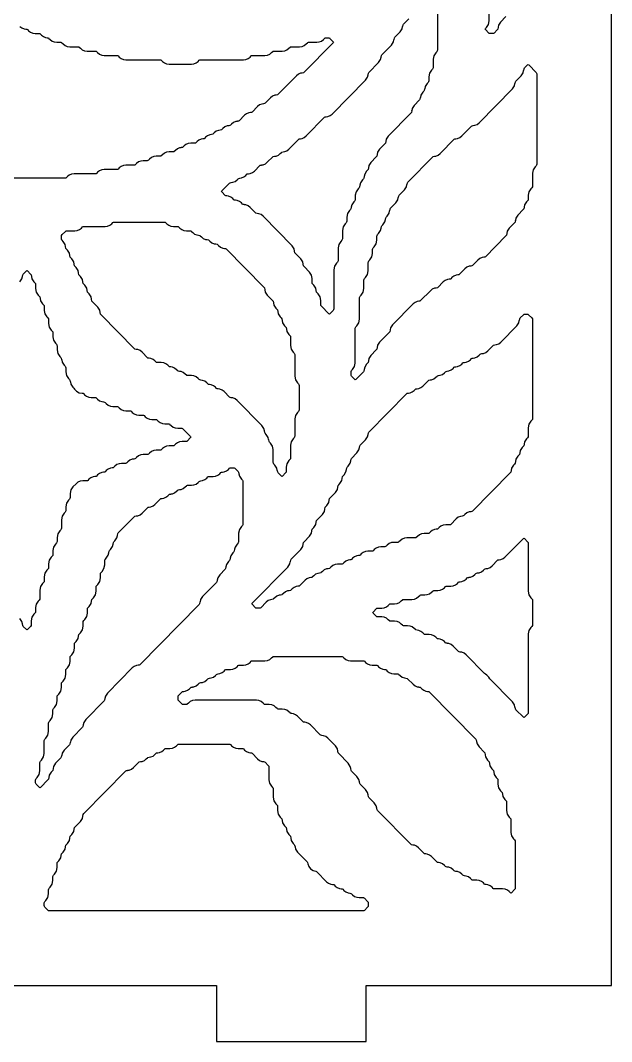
# Model space of a CAD drawing. Header units: millimetres. Extents: x 10 to 410, y 18 to 283.
# Drawn here: x 110.6 to 142.3, y 157 to 211.7 of the extents above; entities that cross this region are included whole.
import ezdxf

# ---------------------------------------------------------------- set-up
doc = ezdxf.new("R2010")
doc.units = ezdxf.units.MM
doc.layers.add('CUT', color=1, linetype='Continuous')

msp = doc.modelspace()

# ---------------------------------------------------------------- linework, layer by layer
at = {"layer": 'CUT'}
for points in [[(121.134, 157), (129.134, 157), (129.134, 160), (142.2679, 160), (142.2679, 280), (129.134, 280), (129.134, 283), (121.134, 283), (121.134, 280), (100.134, 280), (100.134, 283), (92.134, 283), (92.134, 280), (79, 280), (79, 160), (92.134, 160), (92.134, 157), (100.134, 157), (100.134, 160), (121.134, 160)], [(128.3586, 192.611), (128.3332, 192.6493), (128.3243, 192.6945), (128.3243, 192.8317), (128.3332, 192.8769), (128.3586, 192.9152), (128.4118, 192.9693), (128.5183, 193.1306), (128.5556, 193.3202), (128.5556, 195.1797), (128.5645, 195.2249), (128.5898, 195.2633), (128.6431, 195.3173), (128.7495, 195.4786), (128.7868, 195.6682), (128.7868, 196.8234), (128.7957, 196.8685), (128.8211, 196.9069), (128.8743, 196.9609), (128.9807, 197.1222), (129.0181, 197.3118), (129.0181, 197.7626), (129.027, 197.8077), (129.0523, 197.8461), (129.1056, 197.9002), (129.212, 198.0614), (129.2493, 198.251), (129.2493, 198.7018), (129.2582, 198.7469), (129.2835, 198.7853), (129.3368, 198.8394), (129.4432, 199.0006), (129.4806, 199.1902), (129.4806, 199.4062), (129.4895, 199.4513), (129.5148, 199.4897), (129.5681, 199.5438), (129.6745, 199.705), (129.7118, 199.8946), (129.7118, 200.1106), (129.7207, 200.1557), (129.746, 200.1941), (129.7993, 200.2482), (129.9057, 200.4094), (129.9301, 200.533), (129.9336, 200.5323), (129.952, 200.6253), (129.9773, 200.6637), (130.0306, 200.7178), (130.137, 200.879), (130.1613, 201.0026), (130.1649, 201.0019), (130.1832, 201.0949), (130.2085, 201.1333), (130.2618, 201.1874), (130.3682, 201.3486), (130.3926, 201.4722), (130.3961, 201.4715), (130.4144, 201.5645), (130.4398, 201.6029), (130.7243, 201.8918), (130.8307, 202.053), (130.8551, 202.1766), (130.8586, 202.1759), (130.8769, 202.2689), (130.9023, 202.3073), (131.1868, 202.5962), (131.2932, 202.7574), (131.3176, 202.881), (131.3211, 202.8803), (131.3394, 202.9733), (131.3648, 203.0117), (132.6948, 204.3622), (132.7198, 204.3816), (132.7839, 204.3901), (132.7837, 204.3916), (132.8706, 204.4031), (132.9921, 204.454), (133.0962, 204.5349), (133.851, 205.3014), (133.876, 205.3208), (133.9402, 205.3293), (133.94, 205.3308), (134.0268, 205.3423), (134.1484, 205.3932), (134.2524, 205.4741), (134.776, 206.0058), (134.801, 206.0252), (134.8651, 206.0337), (134.8649, 206.0352), (134.9518, 206.0467), (135.0734, 206.0976), (135.1774, 206.1785), (136.968, 207.9966), (137.0744, 208.1579), (137.0987, 208.2815), (137.1023, 208.2807), (137.1206, 208.3737), (137.1459, 208.4121), (137.4304, 208.701), (137.5369, 208.8623), (137.5612, 208.9859), (137.5648, 208.9852), (137.5831, 209.0781), (137.6084, 209.1165), (137.7776, 209.2883), (137.8055, 209.3088), (137.8333, 209.2883), (138.2337, 208.8817), (138.2591, 208.8433), (138.2679, 208.7982), (138.2679, 203.9649), (138.2591, 203.9198), (138.2337, 203.8814), (138.1805, 203.8273), (138.074, 203.666), (138.0367, 203.4765), (138.0367, 202.7909), (138.0278, 202.7458), (138.0025, 202.7074), (137.9492, 202.6533), (137.8428, 202.492), (137.8055, 202.3025), (137.8055, 202.0865), (137.7966, 202.0414), (137.7712, 202.003), (137.718, 201.9489), (137.6115, 201.7876), (137.5872, 201.664), (137.5836, 201.6647), (137.5653, 201.5718), (137.54, 201.5334), (137.2555, 201.2445), (137.149, 201.0832), (137.1247, 200.9596), (137.1211, 200.9603), (137.1028, 200.8674), (137.0775, 200.829), (136.793, 200.5401), (136.6866, 200.3788), (136.6622, 200.2552), (136.6586, 200.2559), (136.6403, 200.163), (136.615, 200.1246), (135.5162, 199.0089), (135.4912, 198.9895), (135.4271, 198.981), (135.4273, 198.9795), (135.3404, 198.968), (135.2189, 198.9171), (135.1148, 198.8362), (134.8225, 198.5393), (134.7975, 198.5199), (134.7334, 198.5114), (134.7336, 198.5099), (134.6467, 198.4984), (134.5251, 198.4475), (134.4211, 198.3666), (134.1287, 198.0697), (134.1038, 198.0503), (134.0396, 198.0418), (134.0398, 198.0403), (133.953, 198.0288), (133.8314, 197.9779), (133.7274, 197.897), (133.6662, 197.8349), (133.6413, 197.8155), (133.5771, 197.807), (133.5773, 197.8055), (133.4905, 197.794), (133.3689, 197.7431), (133.2649, 197.6622), (132.9725, 197.3653), (132.9475, 197.3459), (132.8834, 197.3374), (132.8836, 197.3359), (132.7967, 197.3244), (132.6752, 197.2735), (132.5711, 197.1926), (132.0475, 196.6609), (132.0225, 196.6415), (131.9584, 196.633), (131.9586, 196.6315), (131.8718, 196.6199), (131.7502, 196.5691), (131.6461, 196.4882), (130.5493, 195.3745), (130.4429, 195.2132), (130.4186, 195.0896), (130.415, 195.0903), (130.3967, 194.9974), (130.3713, 194.959), (129.8556, 194.4353), (129.7492, 194.274), (129.7248, 194.1504), (129.7212, 194.1511), (129.7029, 194.0581), (129.6776, 194.0198), (129.3931, 193.7309), (129.2867, 193.5696), (129.2623, 193.446), (129.2588, 193.4467), (129.2404, 193.3537), (129.2151, 193.3154), (129.1618, 193.2613), (129.0554, 193.1), (129.0311, 192.9764), (129.0275, 192.9771), (129.0092, 192.8841), (128.9839, 192.8458), (128.5835, 192.4392), (128.5556, 192.4187), (128.5277, 192.4392)], [(112.9183, 199.8357), (112.865, 199.8898), (112.8397, 199.9282), (112.8308, 199.9733), (112.8308, 200.1106), (112.8397, 200.1557), (112.865, 200.1941), (113.0388, 200.3706), (113.0638, 200.39), (113.0952, 200.3941), (113.5465, 200.3941), (113.6771, 200.4115), (113.7987, 200.4624), (113.9027, 200.5433), (113.9638, 200.6054), (113.9888, 200.6248), (114.0201, 200.6289), (115.1652, 200.6289), (115.2958, 200.6463), (115.4174, 200.6972), (115.5214, 200.7781), (115.5826, 200.8402), (115.6075, 200.8596), (115.6389, 200.8637), (118.3476, 200.8637), (118.379, 200.8596), (118.404, 200.8402), (118.4651, 200.7781), (118.5691, 200.6972), (118.6907, 200.6463), (118.8213, 200.6289), (119.0414, 200.6289), (119.0727, 200.6248), (119.0977, 200.6054), (119.1588, 200.5433), (119.2629, 200.4624), (119.3844, 200.4115), (119.5151, 200.3941), (119.7351, 200.3941), (119.7665, 200.39), (119.7914, 200.3706), (119.8526, 200.3085), (119.9566, 200.2276), (120.0782, 200.1767), (120.165, 200.1652), (120.1648, 200.1637), (120.229, 200.1552), (120.2539, 200.1358), (120.3151, 200.0737), (120.4191, 199.9928), (120.5407, 199.9419), (120.6275, 199.9304), (120.6273, 199.9289), (120.6915, 199.9204), (120.7164, 199.901), (120.7776, 199.8389), (120.8816, 199.758), (121.0032, 199.7071), (121.09, 199.6955), (121.0898, 199.6941), (121.154, 199.6856), (121.1789, 199.6662), (121.24, 199.6041), (121.3441, 199.5232), (121.4657, 199.4723), (121.5525, 199.4607), (121.5523, 199.4593), (121.6164, 199.4508), (121.6414, 199.4314), (123.6652, 197.3765), (123.6905, 197.3381), (123.7088, 197.2451), (123.7124, 197.2458), (123.7367, 197.1222), (123.8432, 196.9609), (124.1277, 196.6721), (124.153, 196.6337), (124.1713, 196.5407), (124.1749, 196.5414), (124.1992, 196.4178), (124.3057, 196.2565), (124.3589, 196.2025), (124.3843, 196.1641), (124.4026, 196.0711), (124.4061, 196.0718), (124.4305, 195.9482), (124.5369, 195.7869), (124.5902, 195.7329), (124.6155, 195.6945), (124.6338, 195.6015), (124.6374, 195.6022), (124.6617, 195.4786), (124.7682, 195.3173), (124.8214, 195.2633), (124.8468, 195.2249), (124.8651, 195.1319), (124.8686, 195.1326), (124.893, 195.009), (124.9994, 194.8477), (125.0527, 194.7937), (125.078, 194.7553), (125.0869, 194.7101), (125.0869, 194.2594), (125.1242, 194.0698), (125.2307, 193.9085), (125.2839, 193.8545), (125.3093, 193.8161), (125.3181, 193.7709), (125.3181, 192.6158), (125.3555, 192.4262), (125.4619, 192.2649), (125.5152, 192.2108), (125.5405, 192.1725), (125.5494, 192.1273), (125.5494, 190.8161), (125.5405, 190.7709), (125.5152, 190.7326), (125.4619, 190.6785), (125.3555, 190.5172), (125.3181, 190.3276), (125.3181, 189.4073), (125.3093, 189.3621), (125.2839, 189.3237), (125.2307, 189.2697), (125.1242, 189.1084), (125.0869, 188.9188), (125.0869, 188.2333), (125.078, 188.1881), (125.0527, 188.1497), (124.9994, 188.0957), (124.893, 187.9344), (124.8556, 187.7448), (124.8556, 187.5288), (124.8468, 187.4837), (124.8214, 187.4453), (124.6523, 187.2736), (124.6244, 187.2531), (124.5965, 187.2736), (124.4274, 187.4453), (124.402, 187.4837), (124.3837, 187.5767), (124.3802, 187.576), (124.3558, 187.6996), (124.2494, 187.8609), (124.1961, 187.9149), (124.1708, 187.9533), (124.1619, 187.9985), (124.1619, 188.684), (124.1246, 188.8736), (124.0181, 189.0349), (123.9649, 189.0889), (123.9395, 189.1273), (123.9212, 189.2203), (123.9177, 189.2196), (123.8933, 189.3432), (123.7869, 189.5045), (123.7336, 189.5585), (123.7083, 189.5969), (123.69, 189.6899), (123.6864, 189.6892), (123.6621, 189.8128), (123.5556, 189.9741), (122.2276, 191.3225), (122.1235, 191.4034), (122.002, 191.4543), (121.9151, 191.4659), (121.9153, 191.4673), (121.8512, 191.4759), (121.8262, 191.4953), (121.5338, 191.7921), (121.4298, 191.873), (121.3082, 191.9239), (121.2214, 191.9355), (121.2216, 191.9369), (121.1574, 191.9455), (121.1325, 191.9649), (121.0713, 192.0269), (120.9673, 192.1078), (120.8457, 192.1587), (120.7589, 192.1703), (120.7591, 192.1717), (120.6949, 192.1803), (120.67, 192.1997), (120.6089, 192.2617), (120.5048, 192.3426), (120.3833, 192.3935), (120.2964, 192.4051), (120.2966, 192.4065), (120.2325, 192.4151), (120.2075, 192.4345), (120.1464, 192.4965), (120.0423, 192.5774), (119.9208, 192.6283), (119.7901, 192.6457), (119.5701, 192.6457), (119.5387, 192.6499), (119.5138, 192.6693), (119.4526, 192.7314), (119.3486, 192.8122), (119.227, 192.8631), (119.1402, 192.8747), (119.1404, 192.8761), (119.0762, 192.8847), (119.0513, 192.9041), (118.9901, 192.9662), (118.8861, 193.047), (118.7645, 193.0979), (118.6777, 193.1095), (118.6779, 193.1109), (118.6137, 193.1195), (118.5888, 193.1389), (118.5276, 193.201), (118.4236, 193.2818), (118.302, 193.3327), (118.1714, 193.3501), (117.9513, 193.3501), (117.92, 193.3543), (117.895, 193.3737), (117.8339, 193.4358), (117.7299, 193.5166), (117.6083, 193.5675), (117.5214, 193.5791), (117.5216, 193.5805), (117.4575, 193.5891), (117.4325, 193.6085), (117.1402, 193.9054), (117.0361, 193.9862), (116.9146, 194.0371), (116.8277, 194.0487), (116.8279, 194.0501), (116.7638, 194.0587), (116.7388, 194.0781), (114.9463, 195.8982), (114.9209, 195.9366), (114.9026, 196.0295), (114.899, 196.0288), (114.8747, 196.1524), (114.7683, 196.3137), (114.4838, 196.6026), (114.4584, 196.641), (114.4401, 196.7339), (114.4366, 196.7332), (114.4122, 196.8568), (114.3058, 197.0181), (114.2525, 197.0722), (114.2272, 197.1106), (114.2089, 197.2035), (114.2053, 197.2028), (114.181, 197.3264), (114.0745, 197.4877), (114.0213, 197.5418), (113.9959, 197.5802), (113.9776, 197.6731), (113.9741, 197.6724), (113.9497, 197.796), (113.8433, 197.9573), (113.79, 198.0114), (113.7647, 198.0498), (113.7464, 198.1427), (113.7428, 198.142), (113.7185, 198.2656), (113.612, 198.4269), (113.5588, 198.481), (113.5334, 198.5194), (113.5151, 198.6123), (113.5116, 198.6116), (113.4872, 198.7352), (113.3808, 198.8965), (113.3275, 198.9506), (113.3022, 198.989), (113.2839, 199.0819), (113.2803, 199.0812), (113.256, 199.2048), (113.1496, 199.3661), (113.0963, 199.4202), (113.071, 199.4586), (113.0526, 199.5515), (113.0491, 199.5508), (113.0247, 199.6744)], [(124.9431, 182.4033), (125.0496, 182.5646), (125.0739, 182.6882), (125.0775, 182.6875), (125.0958, 182.7804), (125.1211, 182.8188), (125.6369, 183.3425), (125.7433, 183.5038), (125.7676, 183.6274), (125.7712, 183.6267), (125.7895, 183.7196), (125.8148, 183.758), (126.0994, 184.0469), (126.2058, 184.2082), (126.2301, 184.3318), (126.2337, 184.3311), (126.252, 184.424), (126.2773, 184.4624), (126.3306, 184.5165), (126.437, 184.6778), (126.4614, 184.8014), (126.4649, 184.8007), (126.4833, 184.8936), (126.5086, 184.932), (126.7931, 185.2209), (126.8995, 185.3822), (126.9239, 185.5058), (126.9274, 185.5051), (126.9457, 185.598), (126.9711, 185.6364), (127.0243, 185.6905), (127.1308, 185.8518), (127.1551, 185.9754), (127.1587, 185.9747), (127.177, 186.0676), (127.2023, 186.106), (127.4868, 186.3949), (127.5933, 186.5562), (127.6176, 186.6798), (127.6212, 186.6791), (127.6395, 186.772), (127.6648, 186.8104), (127.7181, 186.8645), (127.8245, 187.0258), (127.8489, 187.1494), (127.8524, 187.1487), (127.8707, 187.2416), (127.8961, 187.28), (127.9493, 187.3341), (128.0558, 187.4954), (128.0801, 187.619), (128.0837, 187.6183), (128.102, 187.7112), (128.1273, 187.7496), (128.1806, 187.8037), (128.287, 187.965), (128.3113, 188.0886), (128.3149, 188.0879), (128.3332, 188.1808), (128.3586, 188.2192), (128.6431, 188.5081), (128.7495, 188.6694), (128.7738, 188.793), (128.7774, 188.7923), (128.7957, 188.8852), (128.8211, 188.9236), (129.1056, 189.2125), (129.212, 189.3738), (129.2363, 189.4974), (129.2399, 189.4967), (129.2582, 189.5897), (129.2835, 189.628), (131.3073, 191.6829), (131.3323, 191.7023), (131.3964, 191.7109), (131.3962, 191.7123), (131.4831, 191.7239), (131.6047, 191.7748), (131.7087, 191.8557), (131.7698, 191.9177), (131.7948, 191.9371), (131.8589, 191.9457), (131.8587, 191.9471), (131.9456, 191.9587), (132.0671, 192.0096), (132.1712, 192.0905), (132.4636, 192.3873), (132.4885, 192.4067), (132.5527, 192.4153), (132.5525, 192.4167), (132.6393, 192.4283), (132.7609, 192.4792), (132.8649, 192.5601), (132.9261, 192.6221), (132.951, 192.6415), (133.0152, 192.6501), (133.015, 192.6515), (133.1018, 192.6631), (133.2234, 192.714), (133.3274, 192.7949), (133.3885, 192.8569), (133.4135, 192.8763), (133.4777, 192.8849), (133.4775, 192.8863), (133.5643, 192.8979), (133.6859, 192.9488), (133.7899, 193.0297), (133.851, 193.0917), (133.876, 193.1111), (133.9402, 193.1197), (133.94, 193.1211), (134.0268, 193.1327), (134.1484, 193.1836), (134.2524, 193.2645), (134.3135, 193.3265), (134.3385, 193.3459), (134.4026, 193.3545), (134.4025, 193.3559), (134.4893, 193.3675), (134.6109, 193.4184), (134.7149, 193.4993), (134.776, 193.5613), (134.801, 193.5807), (134.8651, 193.5893), (134.8649, 193.5907), (134.9518, 193.6023), (135.0734, 193.6532), (135.1774, 193.7341), (135.2385, 193.7961), (135.2635, 193.8155), (135.3276, 193.8241), (135.3274, 193.8255), (135.4143, 193.8371), (135.5358, 193.888), (135.6399, 193.9689), (135.9323, 194.2657), (135.9572, 194.2851), (136.0214, 194.2937), (136.0212, 194.2951), (136.108, 194.3067), (136.2296, 194.3576), (136.3336, 194.4385), (137.1992, 195.3173), (137.3056, 195.4786), (137.33, 195.6022), (137.3335, 195.6015), (137.3518, 195.6945), (137.3772, 195.7329), (137.551, 195.9093), (137.576, 195.9287), (137.6073, 195.9329), (137.7724, 195.9329), (137.8037, 195.9287), (137.8287, 195.9093), (138.0025, 195.7329), (138.0278, 195.6945), (138.0367, 195.6493), (138.0367, 190.3465), (138.0278, 190.3013), (138.0025, 190.263), (137.9492, 190.2089), (137.8428, 190.0476), (137.8055, 189.858), (137.8055, 189.4073), (137.7966, 189.3621), (137.7712, 189.3237), (137.718, 189.2697), (137.6115, 189.1084), (137.5872, 188.9848), (137.5836, 188.9855), (137.5653, 188.8925), (137.54, 188.8541), (137.4867, 188.8001), (137.3803, 188.6388), (137.356, 188.5152), (137.3524, 188.5159), (137.3341, 188.4229), (137.3087, 188.3845), (137.2555, 188.3305), (137.149, 188.1692), (137.1247, 188.0456), (137.1211, 188.0463), (137.1028, 187.9533), (137.0775, 187.9149), (137.0242, 187.8609), (136.9178, 187.6996), (136.8935, 187.576), (136.8899, 187.5767), (136.8716, 187.4837), (136.8463, 187.4453), (134.8225, 185.3905), (134.7975, 185.371), (134.7334, 185.3625), (134.7336, 185.3611), (134.6467, 185.3495), (134.5251, 185.2986), (134.4211, 185.2177), (134.36, 185.1557), (134.335, 185.1362), (134.2709, 185.1277), (134.2711, 185.1263), (134.1842, 185.1147), (134.0627, 185.0638), (133.9586, 184.9829), (133.6662, 184.6861), (133.6413, 184.6666), (133.6099, 184.6625), (133.3899, 184.6625), (133.2592, 184.6451), (133.1377, 184.5942), (133.0336, 184.5133), (132.9725, 184.4512), (132.9475, 184.4318), (132.8834, 184.4233), (132.8836, 184.4219), (132.7967, 184.4103), (132.6752, 184.3594), (132.5711, 184.2785), (132.51, 184.2164), (132.485, 184.197), (132.4537, 184.1929), (132.2336, 184.1929), (132.103, 184.1755), (131.9814, 184.1246), (131.8774, 184.0437), (131.8163, 183.9816), (131.7913, 183.9622), (131.76, 183.9581), (131.3086, 183.9581), (131.178, 183.9407), (131.0564, 183.8898), (130.9524, 183.8089), (130.8913, 183.7468), (130.8663, 183.7274), (130.835, 183.7233), (130.6149, 183.7233), (130.4843, 183.7059), (130.3627, 183.655), (130.2587, 183.5741), (130.1975, 183.512), (130.1726, 183.4926), (130.1412, 183.4885), (129.9212, 183.4885), (129.7905, 183.4711), (129.669, 183.4202), (129.5649, 183.3393), (129.5038, 183.2772), (129.4788, 183.2578), (129.4475, 183.2537), (129.2274, 183.2537), (129.0968, 183.2363), (128.9752, 183.1854), (128.8712, 183.1045), (128.8101, 183.0424), (128.7851, 183.023), (128.7209, 183.0145), (128.7211, 183.013), (128.6343, 183.0015), (128.5127, 182.9506), (128.4087, 182.8697), (128.3476, 182.8076), (128.3226, 182.7882), (128.2585, 182.7797), (128.2586, 182.7782), (128.1718, 182.7667), (128.0502, 182.7158), (127.9462, 182.6349), (127.8851, 182.5728), (127.8601, 182.5534), (127.8288, 182.5493), (127.6087, 182.5493), (127.4781, 182.5319), (127.3565, 182.481), (127.2525, 182.4001), (127.1913, 182.338), (127.1664, 182.3186), (127.1022, 182.3101), (127.1024, 182.3086), (127.0156, 182.2971), (126.894, 182.2462), (126.79, 182.1653), (126.7288, 182.1032), (126.7039, 182.0838), (126.6397, 182.0753), (126.6399, 182.0738), (126.5531, 182.0623), (126.4315, 182.0114), (126.3275, 181.9305), (126.2663, 181.8684), (126.2414, 181.849), (126.1772, 181.8405), (126.1774, 181.839), (126.0906, 181.8275), (125.969, 181.7766), (125.865, 181.6957), (125.5726, 181.3988), (125.5476, 181.3794), (125.4835, 181.3709), (125.4837, 181.3694), (125.3968, 181.3579), (125.2753, 181.307), (125.1712, 181.2261), (125.1101, 181.164), (125.0851, 181.1446), (125.021, 181.1361), (125.0212, 181.1346), (124.9344, 181.1231), (124.8128, 181.0722), (124.7087, 180.9913), (124.6476, 180.9292), (124.6227, 180.9098), (124.5585, 180.9013), (124.5587, 180.8998), (124.4719, 180.8883), (124.3503, 180.8374), (124.2463, 180.7565), (124.1851, 180.6944), (124.1602, 180.675), (124.096, 180.6665), (124.0962, 180.665), (124.0094, 180.6535), (123.8878, 180.6026), (123.7838, 180.5217), (123.4914, 180.2248), (123.4664, 180.2054), (123.4351, 180.2013), (123.27, 180.2013), (123.2387, 180.2054), (123.2137, 180.2248), (123.033, 180.4083), (123.0131, 180.4361), (123.033, 180.4638)], [(111.4776, 170.7745), (111.4522, 170.8129), (111.4433, 170.858), (111.4433, 170.9953), (111.4522, 171.0404), (111.4776, 171.0788), (111.5308, 171.1329), (111.6373, 171.2941), (111.6746, 171.4837), (111.6746, 171.9345), (111.6835, 171.9796), (111.7088, 172.018), (111.7621, 172.0721), (111.8685, 172.2333), (111.9058, 172.4229), (111.9058, 173.1085), (111.9147, 173.1536), (111.94, 173.192), (111.9933, 173.2461), (112.0997, 173.4073), (112.1371, 173.5969), (112.1371, 174.0477), (112.146, 174.0928), (112.1713, 174.1312), (112.2246, 174.1853), (112.331, 174.3465), (112.3683, 174.5361), (112.3683, 174.7521), (112.3772, 174.7972), (112.4025, 174.8356), (112.4558, 174.8897), (112.5622, 175.0509), (112.5996, 175.2405), (112.5996, 175.4565), (112.6085, 175.5016), (112.6338, 175.54), (112.6871, 175.5941), (112.7935, 175.7553), (112.8308, 175.9449), (112.8308, 176.1609), (112.8397, 176.206), (112.865, 176.2444), (112.9183, 176.2985), (113.0247, 176.4597), (113.0621, 176.6493), (113.0621, 176.8653), (113.071, 176.9104), (113.0963, 176.9488), (113.1496, 177.0029), (113.256, 177.1641), (113.2933, 177.3537), (113.2933, 177.5697), (113.3022, 177.6148), (113.3275, 177.6532), (113.3808, 177.7073), (113.4872, 177.8685), (113.5246, 178.0581), (113.5246, 178.2741), (113.5334, 178.3192), (113.5588, 178.3576), (113.612, 178.4117), (113.7185, 178.5729), (113.7428, 178.6965), (113.7464, 178.6958), (113.7647, 178.7888), (113.79, 178.8272), (113.8433, 178.8813), (113.9497, 179.0426), (113.9871, 179.2321), (113.9871, 179.4481), (113.9959, 179.4932), (114.0213, 179.5316), (114.0745, 179.5857), (114.181, 179.747), (114.2183, 179.9365), (114.2183, 180.1525), (114.2272, 180.1976), (114.2525, 180.236), (114.3058, 180.2901), (114.4122, 180.4514), (114.4366, 180.575), (114.4401, 180.5742), (114.4584, 180.6672), (114.4838, 180.7056), (114.537, 180.7597), (114.6435, 180.921), (114.6808, 181.1105), (114.6808, 181.3265), (114.6897, 181.3716), (114.715, 181.41), (114.7683, 181.4641), (114.8747, 181.6254), (114.912, 181.8149), (114.912, 182.0309), (114.9209, 182.076), (114.9463, 182.1144), (114.9995, 182.1685), (115.106, 182.3298), (115.1433, 182.5193), (115.1433, 182.7353), (115.1522, 182.7804), (115.1775, 182.8188), (115.2308, 182.8729), (115.3372, 183.0342), (115.3615, 183.1578), (115.3651, 183.1571), (115.3834, 183.25), (115.4087, 183.2884), (115.462, 183.3425), (115.5684, 183.5038), (115.5928, 183.6274), (115.5964, 183.6267), (115.6147, 183.7196), (115.64, 183.758), (115.6933, 183.8121), (115.7997, 183.9734), (115.824, 184.097), (115.8276, 184.0963), (115.8459, 184.1892), (115.8712, 184.2276), (116.7388, 185.1085), (116.7638, 185.1279), (116.8279, 185.1364), (116.8277, 185.1379), (116.9146, 185.1494), (117.0361, 185.2003), (117.1402, 185.2812), (117.4325, 185.5781), (117.4575, 185.5975), (117.5216, 185.606), (117.5214, 185.6075), (117.6083, 185.619), (117.7299, 185.6699), (117.8339, 185.7508), (118.1263, 186.0477), (118.1512, 186.0671), (118.2154, 186.0756), (118.2152, 186.0771), (118.302, 186.0886), (118.4236, 186.1395), (118.5276, 186.2204), (118.5888, 186.2825), (118.6137, 186.3019), (118.6779, 186.3104), (118.6777, 186.3119), (118.7645, 186.3234), (118.8861, 186.3743), (118.9901, 186.4552), (119.0513, 186.5173), (119.0762, 186.5367), (119.1404, 186.5452), (119.1402, 186.5467), (119.227, 186.5582), (119.3486, 186.6091), (119.4526, 186.69), (119.5138, 186.7521), (119.5387, 186.7715), (119.5701, 186.7757), (119.7901, 186.7757), (119.9208, 186.793), (120.0423, 186.8439), (120.1464, 186.9248), (120.2075, 186.9869), (120.2325, 187.0063), (120.2966, 187.0148), (120.2964, 187.0163), (120.3833, 187.0278), (120.5048, 187.0787), (120.6089, 187.1596), (120.67, 187.2217), (120.6949, 187.2411), (120.7263, 187.2453), (120.9464, 187.2453), (121.077, 187.2627), (121.1986, 187.3135), (121.3026, 187.3944), (121.3637, 187.4565), (121.3887, 187.4759), (121.4528, 187.4844), (121.4526, 187.4859), (121.5395, 187.4975), (121.661, 187.5483), (121.7651, 187.6292), (121.8262, 187.6913), (121.8512, 187.7107), (121.8825, 187.7149), (122.0476, 187.7149), (122.0789, 187.7107), (122.1039, 187.6913), (122.2777, 187.5148), (122.303, 187.4764), (122.3214, 187.3835), (122.3249, 187.3842), (122.3493, 187.2606), (122.4557, 187.0993), (122.509, 187.0452), (122.5343, 187.0068), (122.5432, 186.9617), (122.5432, 184.7112), (122.5343, 184.6661), (122.509, 184.6277), (122.4557, 184.5736), (122.3493, 184.4124), (122.3119, 184.2228), (122.3119, 183.772), (122.303, 183.7269), (122.2777, 183.6885), (122.2244, 183.6344), (122.118, 183.4732), (122.0937, 183.3496), (122.0901, 183.3503), (122.0718, 183.2573), (122.0465, 183.2189), (121.9932, 183.1648), (121.8868, 183.0036), (121.8624, 182.88), (121.8589, 182.8807), (121.8406, 182.7877), (121.8152, 182.7493), (121.762, 182.6952), (121.6555, 182.534), (121.6312, 182.4104), (121.6276, 182.4111), (121.6093, 182.3181), (121.584, 182.2797), (121.2995, 181.9908), (121.193, 181.8296), (121.1687, 181.706), (121.1651, 181.7067), (121.1468, 181.6137), (121.1215, 181.5753), (120.3745, 180.8168), (120.268, 180.6556), (120.2437, 180.532), (120.2401, 180.5327), (120.2218, 180.4397), (120.1965, 180.4013), (117.0165, 177.1724), (116.9915, 177.153), (116.9274, 177.1445), (116.9276, 177.143), (116.8407, 177.1315), (116.7192, 177.0806), (116.6151, 176.9997), (115.287, 175.6512), (115.1806, 175.4899), (115.1563, 175.3663), (115.1527, 175.3671), (115.1344, 175.2741), (115.1091, 175.2357), (114.1308, 174.2424), (114.0244, 174.0811), (114, 173.9575), (113.9965, 173.9582), (113.9782, 173.8653), (113.9528, 173.8269), (113.4371, 173.3032), (113.3306, 173.1419), (113.3063, 173.0183), (113.3027, 173.019), (113.2844, 172.9261), (113.2591, 172.8877), (112.9746, 172.5988), (112.8682, 172.4375), (112.8438, 172.3139), (112.8402, 172.3146), (112.8219, 172.2217), (112.7966, 172.1833), (112.5121, 171.8944), (112.4057, 171.7331), (112.3813, 171.6095), (112.3777, 171.6102), (112.3594, 171.5173), (112.3341, 171.4789), (112.2808, 171.4248), (112.1744, 171.2635), (112.1501, 171.1399), (112.1465, 171.1406), (112.1282, 171.0477), (112.1029, 171.0093), (111.7025, 170.6027), (111.6746, 170.5822), (111.6467, 170.6027)], [(129.6886, 180.1777), (129.7136, 180.1971), (129.7449, 180.2013), (129.965, 180.2013), (130.0956, 180.2186), (130.2172, 180.2695), (130.3212, 180.3504), (130.3823, 180.4125), (130.4073, 180.4319), (130.4387, 180.4361), (130.6587, 180.4361), (130.7893, 180.4534), (130.9109, 180.5043), (131.015, 180.5852), (131.0761, 180.6473), (131.101, 180.6667), (131.1324, 180.6709), (131.5837, 180.6709), (131.7143, 180.6882), (131.8359, 180.7391), (131.9399, 180.82), (132.0011, 180.8821), (132.026, 180.9015), (132.0574, 180.9057), (132.2774, 180.9057), (132.4081, 180.923), (132.5296, 180.9739), (132.6337, 181.0548), (132.6948, 181.1169), (132.7198, 181.1363), (132.7511, 181.1405), (132.9712, 181.1405), (133.1018, 181.1578), (133.2234, 181.2087), (133.3274, 181.2896), (133.3885, 181.3517), (133.4135, 181.3711), (133.4449, 181.3753), (133.6649, 181.3753), (133.7956, 181.3926), (133.9171, 181.4435), (134.0212, 181.5244), (134.0823, 181.5865), (134.1073, 181.6059), (134.1714, 181.6144), (134.1712, 181.6159), (134.258, 181.6274), (134.3796, 181.6783), (134.4837, 181.7592), (134.5448, 181.8213), (134.5697, 181.8407), (134.6339, 181.8492), (134.6337, 181.8507), (134.7205, 181.8622), (134.8421, 181.9131), (134.9461, 181.994), (135.0073, 182.0561), (135.0322, 182.0755), (135.0964, 182.084), (135.0962, 182.0855), (135.183, 182.097), (135.3046, 182.1479), (135.4086, 182.2288), (135.4698, 182.2909), (135.4947, 182.3103), (135.5589, 182.3188), (135.5587, 182.3203), (135.6455, 182.3318), (135.7671, 182.3827), (135.8711, 182.4636), (136.1635, 182.7605), (136.1885, 182.7799), (136.2526, 182.7884), (136.2524, 182.7899), (136.3393, 182.8014), (136.4608, 182.8523), (136.5649, 182.9332), (137.5463, 183.9298), (137.5742, 183.9503), (137.6021, 183.9298), (137.7712, 183.758), (137.7966, 183.7196), (137.8055, 183.6745), (137.8055, 181.1105), (137.8428, 180.921), (137.9492, 180.7597), (138.0025, 180.7056), (138.0278, 180.6672), (138.0367, 180.6221), (138.0367, 179.3108), (138.0278, 179.2657), (138.0025, 179.2273), (137.9492, 179.1732), (137.8428, 179.012), (137.8055, 178.8224), (137.8055, 174.6148), (137.7966, 174.5697), (137.7712, 174.5313), (137.6021, 174.3595), (137.5742, 174.339), (137.5463, 174.3595), (137.1459, 174.7661), (137.1206, 174.8045), (137.1023, 174.8974), (137.0987, 174.8967), (137.0744, 175.0203), (136.968, 175.1816), (135.7585, 176.4097), (135.6935, 176.5081), (135.5952, 176.6177), (135.5233, 176.6612), (135.4698, 176.7028), (134.4837, 177.7041), (134.3796, 177.785), (134.258, 177.8359), (134.1712, 177.8474), (134.1714, 177.8489), (134.1073, 177.8574), (134.0823, 177.8768), (133.7899, 178.1737), (133.6859, 178.2546), (133.5643, 178.3055), (133.4775, 178.317), (133.4777, 178.3185), (133.4135, 178.327), (133.3885, 178.3464), (133.3274, 178.4085), (133.2234, 178.4894), (133.1018, 178.5403), (133.015, 178.5518), (133.0152, 178.5533), (132.951, 178.5618), (132.9261, 178.5812), (132.8649, 178.6433), (132.7609, 178.7242), (132.6393, 178.7751), (132.5087, 178.7925), (132.2886, 178.7925), (132.2573, 178.7966), (132.2323, 178.816), (132.1712, 178.8781), (132.0671, 178.959), (131.9456, 179.0099), (131.8587, 179.0214), (131.8589, 179.0229), (131.7948, 179.0314), (131.7698, 179.0508), (131.7087, 179.1129), (131.6047, 179.1938), (131.4831, 179.2447), (131.3525, 179.2621), (131.1324, 179.2621), (131.101, 179.2662), (131.0761, 179.2856), (131.015, 179.3477), (130.9109, 179.4286), (130.7893, 179.4795), (130.6587, 179.4969), (130.4387, 179.4969), (130.4073, 179.501), (130.3823, 179.5204), (130.3212, 179.5825), (130.2172, 179.6634), (130.0956, 179.7143), (129.965, 179.7317), (129.7449, 179.7317), (129.7136, 179.7358), (129.6886, 179.7552), (129.5079, 179.9387), (129.488, 179.9665), (129.5079, 179.9942)], [(119.3714, 175.7459), (119.4583, 175.7574), (119.5798, 175.8083), (119.6839, 175.8892), (119.745, 175.9513), (119.77, 175.9707), (119.8341, 175.9792), (119.8339, 175.9807), (119.9208, 175.9922), (120.0423, 176.0431), (120.1464, 176.124), (120.2075, 176.1861), (120.2325, 176.2055), (120.2966, 176.214), (120.2964, 176.2155), (120.3833, 176.227), (120.5048, 176.2779), (120.6089, 176.3588), (120.67, 176.4209), (120.6949, 176.4403), (120.7591, 176.4488), (120.7589, 176.4503), (120.8457, 176.4618), (120.9673, 176.5127), (121.0713, 176.5936), (121.1325, 176.6557), (121.1574, 176.6751), (121.2216, 176.6836), (121.2214, 176.6851), (121.3082, 176.6966), (121.4298, 176.7475), (121.5338, 176.8284), (121.595, 176.8905), (121.6199, 176.9099), (121.6513, 176.914), (121.8713, 176.914), (122.002, 176.9314), (122.1235, 176.9823), (122.2276, 177.0632), (122.2887, 177.1253), (122.3137, 177.1447), (122.345, 177.1488), (122.5651, 177.1488), (122.6957, 177.1662), (122.8173, 177.2171), (122.9213, 177.298), (122.9825, 177.3601), (123.0074, 177.3795), (123.0388, 177.3836), (123.7213, 177.3836), (123.8519, 177.401), (123.9735, 177.4519), (124.0776, 177.5328), (124.1387, 177.5949), (124.1636, 177.6143), (124.195, 177.6184), (127.8288, 177.6184), (127.8601, 177.6143), (127.8851, 177.5949), (127.9462, 177.5328), (128.0502, 177.4519), (128.1718, 177.401), (128.3024, 177.3836), (128.985, 177.3836), (129.0163, 177.3795), (129.0413, 177.3601), (129.1024, 177.298), (129.2065, 177.2171), (129.328, 177.1662), (129.4587, 177.1488), (129.6787, 177.1488), (129.7101, 177.1447), (129.735, 177.1253), (129.7962, 177.0632), (129.9002, 176.9823), (130.0218, 176.9314), (130.1086, 176.9199), (130.1084, 176.9184), (130.1726, 176.9099), (130.1975, 176.8905), (130.2587, 176.8284), (130.3627, 176.7475), (130.4843, 176.6966), (130.6149, 176.6792), (130.835, 176.6792), (130.8663, 176.6751), (130.8913, 176.6557), (130.9524, 176.5936), (131.0564, 176.5127), (131.178, 176.4618), (131.2649, 176.4503), (131.2647, 176.4488), (131.3288, 176.4403), (131.3538, 176.4209), (131.6461, 176.124), (131.7502, 176.0431), (131.8718, 175.9922), (131.9586, 175.9807), (131.9584, 175.9792), (132.0225, 175.9707), (132.0475, 175.9513), (132.1086, 175.8892), (132.2127, 175.8083), (132.3342, 175.7574), (132.4211, 175.7459), (132.4209, 175.7444), (132.485, 175.7359), (132.51, 175.7165), (134.9963, 173.192), (135.0216, 173.1536), (135.0399, 173.0606), (135.0435, 173.0613), (135.0678, 172.9377), (135.1743, 172.7765), (135.4588, 172.4876), (135.4841, 172.4492), (135.5024, 172.3562), (135.506, 172.3569), (135.5303, 172.2333), (135.6368, 172.0721), (135.69, 172.018), (135.7153, 171.9796), (135.7337, 171.8866), (135.7372, 171.8873), (135.7616, 171.7637), (135.868, 171.6025), (135.9213, 171.5484), (135.9466, 171.51), (135.9649, 171.417), (135.9685, 171.4177), (135.9928, 171.2941), (136.0992, 171.1329), (136.1525, 171.0788), (136.1778, 171.0404), (136.1867, 170.9953), (136.1867, 170.7793), (136.2241, 170.5897), (136.3305, 170.4285), (136.3838, 170.3744), (136.4091, 170.336), (136.4274, 170.243), (136.431, 170.2437), (136.4553, 170.1201), (136.5617, 169.9589), (136.615, 169.9048), (136.6403, 169.8664), (136.6492, 169.8213), (136.6492, 169.3705), (136.6866, 169.1809), (136.793, 169.0196), (136.8463, 168.9656), (136.8716, 168.9272), (136.8805, 168.8821), (136.8805, 168.1965), (136.9178, 168.0069), (137.0242, 167.8456), (137.0775, 167.7916), (137.1028, 167.7532), (137.1117, 167.708), (137.1117, 165.2228), (137.1028, 165.1776), (137.0775, 165.1393), (136.9084, 164.9675), (136.8805, 164.947), (136.8526, 164.9675), (136.7961, 165.0249), (136.6921, 165.1057), (136.5705, 165.1566), (136.4399, 165.174), (135.9886, 165.174), (135.9572, 165.1782), (135.9323, 165.1976), (135.8711, 165.2597), (135.7671, 165.3405), (135.6455, 165.3914), (135.5587, 165.403), (135.5589, 165.4044), (135.4947, 165.413), (135.4698, 165.4324), (135.4086, 165.4945), (135.3046, 165.5753), (135.183, 165.6262), (135.0524, 165.6436), (134.8323, 165.6436), (134.801, 165.6478), (134.776, 165.6672), (134.7149, 165.7293), (134.6109, 165.8101), (134.4893, 165.861), (134.4025, 165.8726), (134.4026, 165.874), (134.3385, 165.8826), (134.3135, 165.902), (134.2524, 165.9641), (134.1484, 166.0449), (134.0268, 166.0958), (133.94, 166.1074), (133.9402, 166.1088), (133.876, 166.1174), (133.851, 166.1368), (133.7899, 166.1989), (133.6859, 166.2797), (133.5643, 166.3306), (133.4775, 166.3422), (133.4777, 166.3436), (133.4135, 166.3522), (133.3885, 166.3716), (133.3274, 166.4337), (133.2234, 166.5145), (133.1018, 166.5654), (133.015, 166.577), (133.0152, 166.5784), (132.951, 166.587), (132.9261, 166.6064), (132.6337, 166.9033), (132.5296, 166.9841), (132.4081, 167.035), (132.3212, 167.0466), (132.3214, 167.048), (132.2573, 167.0566), (132.2323, 167.076), (131.9399, 167.3729), (131.8359, 167.4537), (131.7143, 167.5046), (131.6275, 167.5162), (131.6277, 167.5177), (131.5635, 167.5262), (131.5386, 167.5456), (129.746, 169.3657), (129.7207, 169.4041), (129.7024, 169.497), (129.6988, 169.4963), (129.6745, 169.6199), (129.5681, 169.7812), (129.2835, 170.0701), (129.2582, 170.1085), (129.2399, 170.2014), (129.2363, 170.2007), (129.212, 170.3243), (129.1056, 170.4856), (128.8211, 170.7745), (128.7957, 170.8129), (128.7774, 170.9058), (128.7738, 170.9051), (128.7495, 171.0287), (128.6431, 171.19), (128.3586, 171.4789), (128.3332, 171.5173), (128.3149, 171.6102), (128.3113, 171.6095), (128.287, 171.7331), (128.1806, 171.8944), (127.6648, 172.4181), (127.6395, 172.4565), (127.6212, 172.5494), (127.6176, 172.5487), (127.5933, 172.6723), (127.4868, 172.8336), (127.0838, 173.2429), (126.9797, 173.3238), (126.8582, 173.3747), (126.7713, 173.3862), (126.7715, 173.3877), (126.7074, 173.3962), (126.6824, 173.4156), (126.1588, 173.9473), (126.0547, 174.0282), (125.9332, 174.0791), (125.8463, 174.0906), (125.8465, 174.0921), (125.7824, 174.1006), (125.7574, 174.12), (125.465, 174.4169), (125.361, 174.4978), (125.2394, 174.5487), (125.1526, 174.5602), (125.1528, 174.5617), (125.0886, 174.5702), (125.0637, 174.5896), (125.0025, 174.6517), (124.8985, 174.7326), (124.7769, 174.7835), (124.6463, 174.8008), (124.4262, 174.8008), (124.3949, 174.805), (124.3699, 174.8244), (124.3088, 174.8865), (124.2048, 174.9674), (124.0832, 175.0183), (123.9526, 175.0356), (123.7325, 175.0356), (123.7012, 175.0398), (123.6762, 175.0592), (123.6151, 175.1213), (123.511, 175.2022), (123.3895, 175.2531), (123.2588, 175.2704), (119.9776, 175.2704), (119.8469, 175.2531), (119.7254, 175.2022), (119.6213, 175.1213), (119.5602, 175.0592), (119.5352, 175.0398), (119.5039, 175.0356), (119.3388, 175.0356), (119.3075, 175.0398), (119.2825, 175.0592), (119.1087, 175.2357), (119.0834, 175.2741), (119.0745, 175.3192), (119.0745, 175.4565), (119.0834, 175.5016), (119.1087, 175.54), (119.2825, 175.7165), (119.3075, 175.7359), (119.3716, 175.7444)], [(111.94, 164.2001), (111.9147, 164.2384), (111.9058, 164.2836), (111.9058, 164.4208), (111.9147, 164.466), (111.94, 164.5043), (111.9933, 164.5584), (112.0997, 164.7197), (112.1371, 164.9093), (112.1371, 165.1252), (112.146, 165.1704), (112.1713, 165.2087), (112.2246, 165.2628), (112.331, 165.4241), (112.3683, 165.6137), (112.3683, 165.8296), (112.3772, 165.8748), (112.4025, 165.9132), (112.4558, 165.9672), (112.5622, 166.1285), (112.5996, 166.3181), (112.5996, 166.534), (112.6085, 166.5792), (112.6338, 166.6176), (112.6871, 166.6716), (112.7935, 166.8329), (112.8178, 166.9565), (112.8214, 166.9558), (112.8397, 167.0488), (112.865, 167.0872), (112.9183, 167.1412), (113.0247, 167.3025), (113.0491, 167.4261), (113.0526, 167.4254), (113.071, 167.5184), (113.0963, 167.5568), (113.1496, 167.6108), (113.256, 167.7721), (113.2803, 167.8957), (113.2839, 167.895), (113.3022, 167.988), (113.3275, 168.0264), (113.3808, 168.0804), (113.4872, 168.2417), (113.5116, 168.3653), (113.5151, 168.3646), (113.5334, 168.4576), (113.5588, 168.496), (113.8433, 168.7848), (113.9497, 168.9461), (113.9741, 169.0697), (113.9776, 169.069), (113.9959, 169.162), (114.0213, 169.2004), (116.2763, 171.4901), (116.3013, 171.5095), (116.3654, 171.518), (116.3652, 171.5194), (116.4521, 171.531), (116.5736, 171.5819), (116.6777, 171.6628), (116.97, 171.9597), (116.995, 171.9791), (117.0592, 171.9876), (117.059, 171.9891), (117.1458, 172.0006), (117.2674, 172.0515), (117.3714, 172.1324), (117.4325, 172.1945), (117.4575, 172.2139), (117.5216, 172.2224), (117.5214, 172.2239), (117.6083, 172.2354), (117.7299, 172.2863), (117.8339, 172.3672), (117.895, 172.4293), (117.92, 172.4487), (117.9841, 172.4572), (117.9839, 172.4587), (118.0708, 172.4702), (118.1923, 172.5211), (118.2964, 172.602), (118.3575, 172.6641), (118.3825, 172.6835), (118.4138, 172.6876), (118.6339, 172.6876), (118.7645, 172.705), (118.8861, 172.7559), (118.9901, 172.8368), (119.0513, 172.8989), (119.0762, 172.9183), (119.1076, 172.9224), (121.8163, 172.9224), (121.8477, 172.9183), (121.8727, 172.8989), (121.9338, 172.8368), (122.0378, 172.7559), (122.1594, 172.705), (122.29, 172.6876), (122.5101, 172.6876), (122.5414, 172.6835), (122.5664, 172.6641), (122.6275, 172.602), (122.7316, 172.5211), (122.8531, 172.4702), (122.94, 172.4587), (122.9398, 172.4572), (123.0039, 172.4487), (123.0289, 172.4293), (123.3213, 172.1324), (123.4253, 172.0515), (123.5469, 172.0006), (123.6337, 171.9891), (123.6335, 171.9876), (123.6977, 171.9791), (123.7226, 171.9597), (123.8964, 171.7832), (123.9218, 171.7448), (123.9307, 171.6997), (123.9307, 171.0141), (123.968, 170.8245), (124.0744, 170.6633), (124.1277, 170.6092), (124.153, 170.5708), (124.1619, 170.5257), (124.1619, 170.0749), (124.1992, 169.8853), (124.3057, 169.7241), (124.3589, 169.67), (124.3843, 169.6316), (124.3932, 169.5865), (124.3932, 169.3705), (124.4305, 169.1809), (124.5369, 169.0196), (124.5902, 168.9656), (124.6155, 168.9272), (124.6338, 168.8342), (124.6374, 168.8349), (124.6617, 168.7113), (124.7682, 168.55), (124.8214, 168.496), (124.8468, 168.4576), (124.8651, 168.3646), (124.8686, 168.3653), (124.893, 168.2417), (124.9994, 168.0804), (125.0527, 168.0264), (125.078, 167.988), (125.0963, 167.895), (125.0999, 167.8957), (125.1242, 167.7721), (125.2307, 167.6108), (125.2839, 167.5568), (125.3093, 167.5184), (125.3276, 167.4254), (125.3311, 167.4261), (125.3555, 167.3025), (125.4619, 167.1412), (125.9777, 166.6176), (126.003, 166.5792), (126.0162, 166.5123), (126.0693, 166.3668), (126.1644, 166.2445), (126.2923, 166.1572), (126.4408, 166.1133), (126.4726, 166.109), (126.4976, 166.0896), (127.0212, 165.558), (127.1253, 165.4771), (127.2468, 165.4262), (127.3337, 165.4146), (127.3335, 165.4132), (127.3976, 165.4046), (127.4226, 165.3852), (127.4837, 165.3232), (127.5877, 165.2423), (127.7093, 165.1914), (127.7962, 165.1798), (127.796, 165.1784), (127.8601, 165.1698), (127.8851, 165.1504), (127.9462, 165.0884), (128.0502, 165.0075), (128.1718, 164.9566), (128.2586, 164.945), (128.2585, 164.9436), (128.3226, 164.935), (128.3476, 164.9156), (128.4087, 164.8536), (128.5127, 164.7727), (128.6343, 164.7218), (128.7649, 164.7044), (128.985, 164.7044), (129.0163, 164.7002), (129.0413, 164.6808), (129.2151, 164.5043), (129.2404, 164.466), (129.2493, 164.4208), (129.2493, 164.2836), (129.2404, 164.2384), (129.2151, 164.2001), (129.0413, 164.0236), (129.0163, 164.0042), (128.985, 164), (112.1702, 164), (112.1388, 164.0042), (112.1139, 164.0236)]]:
    msp.add_lwpolyline(points, close=True, dxfattribs=at)
for points in [[(136.615, 211.8646), (136.3305, 211.5757), (136.2241, 211.4145), (136.1997, 211.2909), (136.1962, 211.2916), (136.1778, 211.1986), (136.1525, 211.1602), (135.9787, 210.9837), (135.9537, 210.9643), (135.9224, 210.9602), (135.7573, 210.9602), (135.726, 210.9643), (135.701, 210.9837), (135.5203, 211.1672), (135.5004, 211.195), (135.5203, 211.2227), (135.5805, 211.2838), (135.6869, 211.4451), (135.7242, 211.6346), (135.7242, 215.2165)], [(132.9493, 213.2594), (132.9493, 210.0697), (132.9404, 210.0246), (132.9151, 209.9862), (132.8618, 209.9321), (132.7554, 209.7709), (132.718, 209.5813), (132.718, 209.1305), (132.7091, 209.0854), (132.6838, 209.047), (132.6305, 208.9929), (132.5241, 208.8317), (132.4868, 208.6421), (132.4868, 208.4261), (132.4779, 208.381), (132.4526, 208.3426), (132.3993, 208.2885), (132.2929, 208.1273), (132.2685, 208.0037), (132.265, 208.0044), (132.2467, 207.9114), (132.2213, 207.873), (132.1681, 207.8189), (132.0616, 207.6577), (132.0373, 207.5341), (132.0337, 207.5348), (132.0154, 207.4418), (131.9901, 207.4034), (131.7056, 207.1145), (131.5991, 206.9533), (131.5748, 206.8297), (131.5712, 206.8304), (131.5529, 206.7374), (131.5276, 206.699), (130.3181, 205.4709), (130.2117, 205.3096), (130.1873, 205.1861), (130.1837, 205.1868), (130.1654, 205.0938), (130.1401, 205.0554), (129.8556, 204.7665), (129.7492, 204.6052), (129.7248, 204.4817), (129.7212, 204.4824), (129.7029, 204.3894), (129.6776, 204.351), (129.3931, 204.0621), (129.2867, 203.9008), (129.2623, 203.7772), (129.2588, 203.778), (129.2404, 203.685), (129.2151, 203.6466), (129.1618, 203.5925), (129.0554, 203.4312), (129.0311, 203.3076), (129.0275, 203.3084), (129.0092, 203.2154), (128.9839, 203.177), (128.9306, 203.1229), (128.8242, 202.9616), (128.7998, 202.838), (128.7963, 202.8387), (128.778, 202.7458), (128.7526, 202.7074), (128.6994, 202.6533), (128.5929, 202.492), (128.5556, 202.3025), (128.5556, 202.0865), (128.5467, 202.0414), (128.5214, 202.003), (128.4681, 201.9489), (128.3617, 201.7876), (128.3373, 201.664), (128.3338, 201.6647), (128.3155, 201.5718), (128.2901, 201.5334), (128.2369, 201.4793), (128.1304, 201.318), (128.0931, 201.1285), (128.0931, 200.9125), (128.0842, 200.8674), (128.0589, 200.829), (128.0056, 200.7749), (127.8992, 200.6136), (127.8618, 200.4241), (127.8618, 199.9733), (127.853, 199.9282), (127.8276, 199.8898), (127.7744, 199.8357), (127.6679, 199.6744), (127.6306, 199.4849), (127.6306, 198.7993), (127.6217, 198.7542), (127.5964, 198.7158), (127.5431, 198.6617), (127.4367, 198.5004), (127.3994, 198.3108), (127.3994, 196.2165), (127.3905, 196.1714), (127.3651, 196.133), (127.196, 195.9612), (127.1681, 195.9407), (127.1402, 195.9612), (126.7398, 196.3678), (126.7145, 196.4062), (126.7056, 196.4513), (126.7056, 196.6672), (126.6683, 196.8568), (126.5619, 197.0181), (126.5086, 197.0722), (126.4833, 197.1106), (126.4649, 197.2035), (126.4614, 197.2028), (126.437, 197.3264), (126.3306, 197.4877), (126.2773, 197.5418), (126.252, 197.5802), (126.2431, 197.6253), (126.2431, 197.8412), (126.2058, 198.0308), (126.0994, 198.1921), (125.8148, 198.481), (125.7895, 198.5194), (125.7712, 198.6123), (125.7676, 198.6116), (125.7433, 198.7352), (125.6369, 198.8965), (125.3524, 199.1854), (125.327, 199.2238), (125.3087, 199.3167), (125.3051, 199.316), (125.2808, 199.4396), (125.1744, 199.6009), (123.6151, 201.1842), (123.511, 201.2651), (123.3895, 201.316), (123.3026, 201.3275), (123.3028, 201.329), (123.2387, 201.3375), (123.2137, 201.3569), (122.9213, 201.6538), (122.8173, 201.7347), (122.6957, 201.7856), (122.6089, 201.7971), (122.6091, 201.7986), (122.5449, 201.8071), (122.52, 201.8265), (122.4588, 201.8886), (122.3548, 201.9695), (122.2332, 202.0204), (122.1464, 202.0319), (122.1466, 202.0334), (122.0824, 202.0419), (122.0575, 202.0613), (121.9963, 202.1234), (121.8923, 202.2043), (121.7707, 202.2552), (121.6839, 202.2667), (121.6841, 202.2682), (121.6199, 202.2767), (121.595, 202.2961), (121.4143, 202.4796), (121.3944, 202.5073), (121.4143, 202.5351), (121.8262, 202.9534), (121.8512, 202.9728), (121.9153, 202.9813), (121.9151, 202.9828), (122.002, 202.9943), (122.1235, 203.0452), (122.2276, 203.1261), (122.2887, 203.1882), (122.3137, 203.2076), (122.3778, 203.2161), (122.3776, 203.2176), (122.4645, 203.2291), (122.586, 203.28), (122.6901, 203.3609), (122.7512, 203.423), (122.7762, 203.4424), (122.8403, 203.4509), (122.8401, 203.4524), (122.927, 203.4639), (123.0485, 203.5148), (123.1526, 203.5957), (123.4449, 203.8926), (123.4699, 203.912), (123.5341, 203.9205), (123.5339, 203.922), (123.6207, 203.9335), (123.7423, 203.9844), (123.8463, 204.0653), (124.1387, 204.3622), (124.1636, 204.3816), (124.2278, 204.3901), (124.2276, 204.3916), (124.3144, 204.4031), (124.436, 204.454), (124.54, 204.5349), (124.6012, 204.597), (124.6261, 204.6164), (124.6903, 204.6249), (124.6901, 204.6264), (124.7769, 204.6379), (124.8985, 204.6888), (125.0025, 204.7697), (125.5262, 205.3014), (125.5511, 205.3208), (125.6153, 205.3293), (125.6151, 205.3308), (125.7019, 205.3423), (125.8235, 205.3932), (125.9275, 205.4741), (126.9136, 206.4754), (126.9386, 206.4948), (127.0028, 206.5033), (127.0026, 206.5048), (127.0894, 206.5163), (127.211, 206.5672), (127.315, 206.6481), (129.1056, 208.4662), (129.212, 208.6275), (129.2363, 208.7511), (129.2399, 208.7504), (129.2582, 208.8433), (129.2835, 208.8817), (129.7993, 209.4054), (129.9057, 209.5667), (129.9301, 209.6903), (129.9336, 209.6896), (129.952, 209.7825), (129.9773, 209.8209), (130.493, 210.3446), (130.5995, 210.5059), (130.6238, 210.6295), (130.6274, 210.6288), (130.6457, 210.7217), (130.671, 210.7601), (130.9555, 211.049), (131.062, 211.2103), (131.0863, 211.3339), (131.0899, 211.3332), (131.1082, 211.4261), (131.1335, 211.4645), (131.418, 211.7534)], [(110.6027, 211.3441), (110.7067, 211.2632), (110.8283, 211.2123), (110.9151, 211.2008), (110.915, 211.1993), (110.9791, 211.1908), (111.0041, 211.1714), (111.0652, 211.1093), (111.1692, 211.0284), (111.2908, 210.9775), (111.4214, 210.9602), (111.6415, 210.9602), (111.6728, 210.956), (111.6978, 210.9366), (111.7589, 210.8745), (111.863, 210.7936), (111.9845, 210.7427), (112.0714, 210.7312), (112.0712, 210.7297), (112.1353, 210.7212), (112.1603, 210.7018), (112.2214, 210.6397), (112.3255, 210.5588), (112.447, 210.5079), (112.5777, 210.4906), (112.7977, 210.4906), (112.8291, 210.4864), (112.854, 210.467), (112.9152, 210.4049), (113.0192, 210.324), (113.1408, 210.2731), (113.2714, 210.2558), (113.7227, 210.2558), (113.7541, 210.2516), (113.779, 210.2322), (113.8402, 210.1701), (113.9442, 210.0892), (114.0658, 210.0383), (114.1964, 210.021), (114.6477, 210.021), (114.679, 210.0168), (114.704, 209.9974), (114.7651, 209.9353), (114.8692, 209.8544), (114.9907, 209.8035), (115.1214, 209.7862), (115.8039, 209.7862), (115.8353, 209.782), (115.8602, 209.7626), (115.9214, 209.7005), (116.0254, 209.6196), (116.147, 209.5687), (116.2776, 209.5514), (118.1164, 209.5514), (118.1477, 209.5472), (118.1727, 209.5278), (118.2338, 209.4657), (118.3379, 209.3848), (118.4594, 209.3339), (118.5901, 209.3166), (119.7901, 209.3166), (119.9208, 209.3339), (120.0423, 209.3848), (120.1464, 209.4657), (120.2075, 209.5278), (120.2325, 209.5472), (120.2638, 209.5514), (122.5651, 209.5514), (122.6957, 209.5687), (122.8173, 209.6196), (122.9213, 209.7005), (122.9825, 209.7626), (123.0074, 209.782), (123.0388, 209.7862), (123.7213, 209.7862), (123.8519, 209.8035), (123.9735, 209.8544), (124.0776, 209.9353), (124.1387, 209.9974), (124.1636, 210.0168), (124.195, 210.021), (124.6463, 210.021), (124.7769, 210.0383), (124.8985, 210.0892), (125.0025, 210.1701), (125.0637, 210.2322), (125.0886, 210.2516), (125.12, 210.2558), (125.5713, 210.2558), (125.7019, 210.2731), (125.8235, 210.324), (125.9275, 210.4049), (125.9887, 210.467), (126.0136, 210.4864), (126.045, 210.4906), (126.4963, 210.4906), (126.6269, 210.5079), (126.7485, 210.5588), (126.8525, 210.6397), (126.9136, 210.7018), (126.9386, 210.7212), (126.97, 210.7254), (127.135, 210.7254), (127.1664, 210.7212), (127.1913, 210.7018), (127.372, 210.5183), (127.3919, 210.4906), (127.372, 210.4628), (125.8038, 208.8705), (125.7789, 208.8511), (125.7147, 208.8426), (125.7149, 208.8411), (125.6281, 208.8296), (125.5065, 208.7787), (125.4025, 208.6978), (124.4164, 207.6965), (124.3914, 207.6771), (124.3273, 207.6686), (124.3275, 207.6671), (124.2406, 207.6556), (124.119, 207.6047), (124.015, 207.5238), (123.7226, 207.2269), (123.6977, 207.2075), (123.6335, 207.199), (123.6337, 207.1975), (123.5469, 207.186), (123.4253, 207.1351), (123.3213, 207.0542), (123.0289, 206.7573), (123.0039, 206.7379), (122.9398, 206.7294), (122.94, 206.7279), (122.8531, 206.7164), (122.7316, 206.6655), (122.6275, 206.5846), (122.3352, 206.2877), (122.3102, 206.2683), (122.246, 206.2598), (122.2462, 206.2583), (122.1594, 206.2468), (122.0378, 206.1959), (121.9338, 206.115), (121.8727, 206.0529), (121.8477, 206.0335), (121.7835, 206.025), (121.7837, 206.0235), (121.6969, 206.012), (121.5753, 205.9611), (121.4713, 205.8802), (121.4102, 205.8181), (121.3852, 205.7987), (121.3211, 205.7902), (121.3212, 205.7887), (121.2344, 205.7772), (121.1128, 205.7263), (121.0088, 205.6454), (120.9477, 205.5833), (120.9227, 205.5639), (120.8586, 205.5554), (120.8588, 205.5539), (120.7719, 205.5424), (120.6503, 205.4915), (120.5463, 205.4106), (120.4852, 205.3485), (120.4602, 205.3291), (120.3961, 205.3206), (120.3963, 205.3191), (120.3094, 205.3076), (120.1879, 205.2567), (120.0838, 205.1758), (120.0227, 205.1137), (119.9977, 205.0943), (119.9664, 205.0901), (119.7463, 205.0901), (119.6157, 205.0728), (119.4941, 205.0219), (119.3901, 204.941), (119.3289, 204.8789), (119.304, 204.8595), (119.2398, 204.851), (119.24, 204.8495), (119.1532, 204.838), (119.0316, 204.7871), (118.9276, 204.7062), (118.8665, 204.6441), (118.8415, 204.6247), (118.8101, 204.6205), (118.5901, 204.6205), (118.4594, 204.6032), (118.3379, 204.5523), (118.2338, 204.4714), (118.1727, 204.4093), (118.1477, 204.3899), (118.1164, 204.3857), (117.8963, 204.3857), (117.7657, 204.3684), (117.6441, 204.3175), (117.5401, 204.2366), (117.479, 204.1745), (117.454, 204.1551), (117.4227, 204.1509), (117.2026, 204.1509), (117.072, 204.1336), (116.9504, 204.0827), (116.8464, 204.0018), (116.7852, 203.9397), (116.7603, 203.9203), (116.7289, 203.9161), (116.2776, 203.9161), (116.147, 203.8988), (116.0254, 203.8479), (115.9214, 203.767), (115.8602, 203.7049), (115.8353, 203.6855), (115.8039, 203.6813), (115.1214, 203.6813), (114.9907, 203.664), (114.8692, 203.6131), (114.7651, 203.5322), (114.704, 203.4701), (114.679, 203.4507), (114.6477, 203.4465), (113.5027, 203.4465), (113.372, 203.4292), (113.2505, 203.3783), (113.1464, 203.2974), (113.0853, 203.2353), (113.0603, 203.2159), (113.029, 203.2117), (107.7765, 203.2117)], [(110.6058, 197.6654), (110.7123, 197.8266), (110.7366, 197.9502), (110.7402, 197.9495), (110.7585, 198.0425), (110.7838, 198.0809), (110.953, 198.2526), (110.9808, 198.2731), (111.0087, 198.2526), (111.1779, 198.0809), (111.2032, 198.0425), (111.2215, 197.9495), (111.2251, 197.9502), (111.2494, 197.8266), (111.3559, 197.6654), (111.4091, 197.6113), (111.4345, 197.5729), (111.4433, 197.5278), (111.4433, 197.3118), (111.4807, 197.1222), (111.5871, 196.9609), (111.6404, 196.9069), (111.6657, 196.8685), (111.684, 196.7755), (111.6876, 196.7762), (111.7119, 196.6526), (111.8183, 196.4913), (111.8716, 196.4373), (111.8969, 196.3989), (111.9058, 196.3538), (111.9058, 196.1378), (111.9432, 195.9482), (112.0496, 195.7869), (112.1029, 195.7329), (112.1282, 195.6945), (112.1371, 195.6493), (112.1371, 195.4334), (112.1744, 195.2438), (112.2808, 195.0825), (112.3341, 195.0285), (112.3594, 194.9901), (112.3683, 194.9449), (112.3683, 194.729), (112.4057, 194.5394), (112.5121, 194.3781), (112.5654, 194.3241), (112.5907, 194.2857), (112.5996, 194.2405), (112.5996, 194.0246), (112.6369, 193.835), (112.7433, 193.6737), (112.7966, 193.6196), (112.8219, 193.5813), (112.8402, 193.4883), (112.8438, 193.489), (112.8682, 193.3654), (112.9746, 193.2041), (113.0278, 193.15), (113.0532, 193.1117), (113.0621, 193.0665), (113.0621, 192.8506), (113.0994, 192.661), (113.2058, 192.4997), (113.2591, 192.4456), (113.2844, 192.4073), (113.3027, 192.3143), (113.3063, 192.315), (113.3306, 192.1914), (113.4371, 192.0301), (113.4903, 191.976), (113.52, 191.9311), (113.6314, 191.811), (113.7757, 191.7333), (113.9373, 191.7065), (113.954, 191.7065), (113.9853, 191.7023), (114.0103, 191.6829), (114.0714, 191.6209), (114.1754, 191.54), (114.297, 191.4891), (114.4276, 191.4717), (114.6477, 191.4717), (114.679, 191.4675), (114.704, 191.4481), (114.7651, 191.3861), (114.8692, 191.3052), (114.9907, 191.2543), (115.0776, 191.2427), (115.0774, 191.2413), (115.1415, 191.2327), (115.1665, 191.2133), (115.2276, 191.1512), (115.3317, 191.0704), (115.4532, 191.0195), (115.5839, 191.0021), (115.8039, 191.0021), (115.8353, 190.9979), (115.8602, 190.9785), (115.9214, 190.9164), (116.0254, 190.8356), (116.147, 190.7847), (116.2776, 190.7673), (116.4977, 190.7673), (116.529, 190.7631), (116.554, 190.7437), (116.6151, 190.6816), (116.7192, 190.6008), (116.8407, 190.5499), (116.9714, 190.5325), (117.1914, 190.5325), (117.2228, 190.5283), (117.2477, 190.5089), (117.3089, 190.4468), (117.4129, 190.366), (117.5345, 190.3151), (117.6651, 190.2977), (117.8852, 190.2977), (117.9165, 190.2935), (117.9415, 190.2741), (118.0026, 190.212), (118.1066, 190.1312), (118.2282, 190.0803), (118.3588, 190.0629), (118.5789, 190.0629), (118.6102, 190.0587), (118.6352, 190.0393), (118.6963, 189.9772), (118.8004, 189.8964), (118.9219, 189.8455), (119.0526, 189.8281), (119.2726, 189.8281), (119.304, 189.8239), (119.3289, 189.8045), (119.7409, 189.3863), (119.7608, 189.3585), (119.7409, 189.3307), (119.5602, 189.1473), (119.5352, 189.1279), (119.5039, 189.1237), (119.2838, 189.1237), (119.1532, 189.1063), (119.0316, 189.0554), (118.9276, 188.9745), (118.8665, 188.9125), (118.8415, 188.8931), (118.8101, 188.8889), (118.5901, 188.8889), (118.4594, 188.8715), (118.3379, 188.8206), (118.2338, 188.7397), (118.1727, 188.6777), (118.1477, 188.6583), (118.1164, 188.6541), (117.8963, 188.6541), (117.7657, 188.6367), (117.6441, 188.5858), (117.5401, 188.5049), (117.479, 188.4429), (117.454, 188.4235), (117.4227, 188.4193), (117.2026, 188.4193), (117.072, 188.4019), (116.9504, 188.351), (116.8464, 188.2701), (116.7852, 188.2081), (116.7603, 188.1887), (116.6961, 188.1801), (116.6963, 188.1787), (116.6095, 188.1671), (116.4879, 188.1162), (116.3839, 188.0353), (116.3227, 187.9733), (116.2978, 187.9539), (116.2664, 187.9497), (116.0464, 187.9497), (115.9157, 187.9323), (115.7942, 187.8814), (115.6901, 187.8005), (115.629, 187.7385), (115.604, 187.7191), (115.5399, 187.7105), (115.5401, 187.7091), (115.4532, 187.6975), (115.3317, 187.6466), (115.2276, 187.5657), (115.1665, 187.5037), (115.1415, 187.4843), (115.0774, 187.4757), (115.0776, 187.4743), (114.9907, 187.4627), (114.8692, 187.4118), (114.7651, 187.3309), (114.704, 187.2689), (114.679, 187.2495), (114.6149, 187.2409), (114.6151, 187.2395), (114.5283, 187.2279), (114.4067, 187.177), (114.3026, 187.0961), (114.2415, 187.0341), (114.2166, 187.0146), (114.1852, 187.0105), (113.9651, 187.0105), (113.8345, 186.9931), (113.713, 186.9422), (113.6089, 186.8613), (113.4371, 186.6869), (113.3306, 186.5256), (113.2933, 186.336), (113.2933, 186.12), (113.2844, 186.0749), (113.2591, 186.0365), (113.2058, 185.9824), (113.0994, 185.8212), (113.0621, 185.6316), (113.0621, 185.4156), (113.0532, 185.3705), (113.0278, 185.3321), (112.9746, 185.278), (112.8682, 185.1168), (112.8308, 184.9272), (112.8308, 184.4764), (112.8219, 184.4313), (112.7966, 184.3929), (112.7433, 184.3388), (112.6369, 184.1776), (112.5996, 183.988), (112.5996, 183.772), (112.5907, 183.7269), (112.5654, 183.6885), (112.5121, 183.6344), (112.4057, 183.4732), (112.3683, 183.2836), (112.3683, 183.0676), (112.3594, 183.0225), (112.3341, 182.9841), (112.2808, 182.93), (112.1744, 182.7688), (112.1371, 182.5792), (112.1371, 182.3632), (112.1282, 182.3181), (112.1029, 182.2797), (112.0496, 182.2256), (111.9432, 182.0644), (111.9058, 181.8748), (111.9058, 181.6588), (111.8969, 181.6137), (111.8716, 181.5753), (111.8183, 181.5212), (111.7119, 181.36), (111.6746, 181.1704), (111.6746, 180.7196), (111.6657, 180.6745), (111.6404, 180.6361), (111.5871, 180.582), (111.4807, 180.4208), (111.4433, 180.2312), (111.4433, 180.0152), (111.4345, 179.9701), (111.4091, 179.9317), (111.3559, 179.8776), (111.2494, 179.7164), (111.2121, 179.5268), (111.2121, 179.3108), (111.2032, 179.2657), (111.1779, 179.2273), (111.0087, 179.0556), (110.9808, 179.035), (110.953, 179.0556), (110.7838, 179.2273), (110.7585, 179.2657), (110.7402, 179.3587), (110.7366, 179.358), (110.7123, 179.4816), (110.6058, 179.6428)]]:
    msp.add_lwpolyline(points, dxfattribs=at)

doc.saveas('drawing.dxf')
